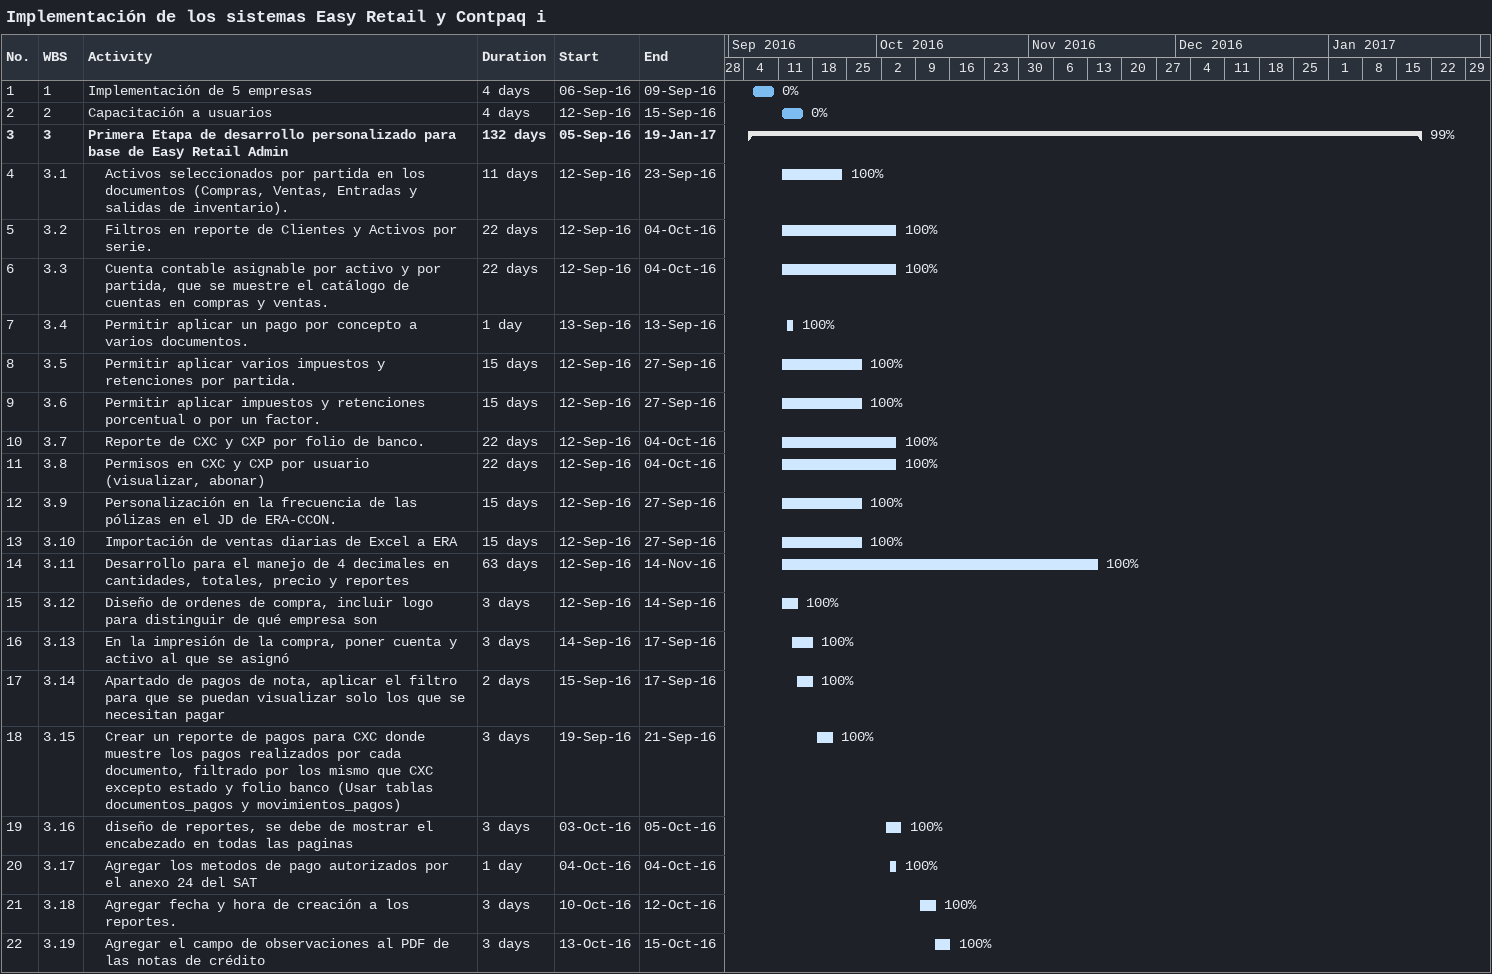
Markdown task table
Implementación de los sistemas Easy Retail y Contpaq i

| ID | WBS | Task | Duration | Start | Finish | % complete |
|---|---|---|---|---|---|---|
| 1 | 1 | Implementación de 5 empresas | 4d | 2016-09-06 | 2016-09-09 | 0 |
| 2 | 2 | Capacitación a usuarios | 4d | 2016-09-12 | 2016-09-15 | 0 |
| 3 | 3 | **Primera Etapa de desarrollo personalizado para base de Easy Retail Admin** | 132d | 2016-09-05 | 2017-01-19 | 99 |
| 4 | 3.1 | Activos seleccionados por partida en los documentos (Compras, Ventas, Entradas y salidas de inventario). | 11d | 2016-09-12 | 2016-09-23 | 100 |
| 5 | 3.2 | Filtros en reporte de Clientes y Activos por serie. | 22d | 2016-09-12 | 2016-10-04 | 100 |
| 6 | 3.3 | Cuenta contable asignable por activo y por partida, que se muestre el catálogo de cuentas en compras y ventas. | 22d | 2016-09-12 | 2016-10-04 | 100 |
| 7 | 3.4 | Permitir aplicar un pago por concepto a varios documentos. | 1d | 2016-09-13 | 2016-09-13 | 100 |
| 8 | 3.5 | Permitir aplicar varios impuestos y retenciones por partida. | 15d | 2016-09-12 | 2016-09-27 | 100 |
| 9 | 3.6 | Permitir aplicar impuestos y retenciones porcentual o por un factor. | 15d | 2016-09-12 | 2016-09-27 | 100 |
| 10 | 3.7 | Reporte de CXC y CXP por folio de banco. | 22d | 2016-09-12 | 2016-10-04 | 100 |
| 11 | 3.8 | Permisos en CXC y CXP por usuario (visualizar, abonar) | 22d | 2016-09-12 | 2016-10-04 | 100 |
| 12 | 3.9 | Personalización en la frecuencia de las pólizas en el JD de ERA-CCON. | 15d | 2016-09-12 | 2016-09-27 | 100 |
| 13 | 3.10 | Importación de ventas diarias de Excel a ERA | 15d | 2016-09-12 | 2016-09-27 | 100 |
| 14 | 3.11 | Desarrollo para el manejo de 4 decimales en cantidades, totales, precio y reportes | 63d | 2016-09-12 | 2016-11-14 | 100 |
| 15 | 3.12 | Diseño de ordenes de compra, incluir logo para distinguir de qué empresa son | 3d | 2016-09-12 | 2016-09-14 | 100 |
| 16 | 3.13 | En la impresión de la compra, poner cuenta y activo al que se asignó | 3d | 2016-09-14 | 2016-09-17 | 100 |
| 17 | 3.14 | Apartado de pagos de nota, aplicar el filtro para que se puedan visualizar solo los que se necesitan pagar | 2d | 2016-09-15 | 2016-09-17 | 100 |
| 18 | 3.15 | Crear un reporte de pagos para CXC donde muestre los pagos realizados por cada documento, filtrado por los mismo que CXC excepto estado y folio banco (Usar tablas documentos_pagos y movimientos_pagos) | 3d | 2016-09-19 | 2016-09-21 | 100 |
| 19 | 3.16 | diseño de reportes, se debe de mostrar el encabezado en todas las paginas | 3d | 2016-10-03 | 2016-10-05 | 100 |
| 20 | 3.17 | Agregar los metodos de pago autorizados por el anexo 24 del SAT | 1d | 2016-10-04 | 2016-10-04 | 100 |
| 21 | 3.18 | Agregar fecha y hora de creación a los reportes. | 3d | 2016-10-10 | 2016-10-12 | 100 |
| 22 | 3.19 | Agregar el campo de observaciones al PDF de las notas de crédito | 3d | 2016-10-13 | 2016-10-15 | 100 |
